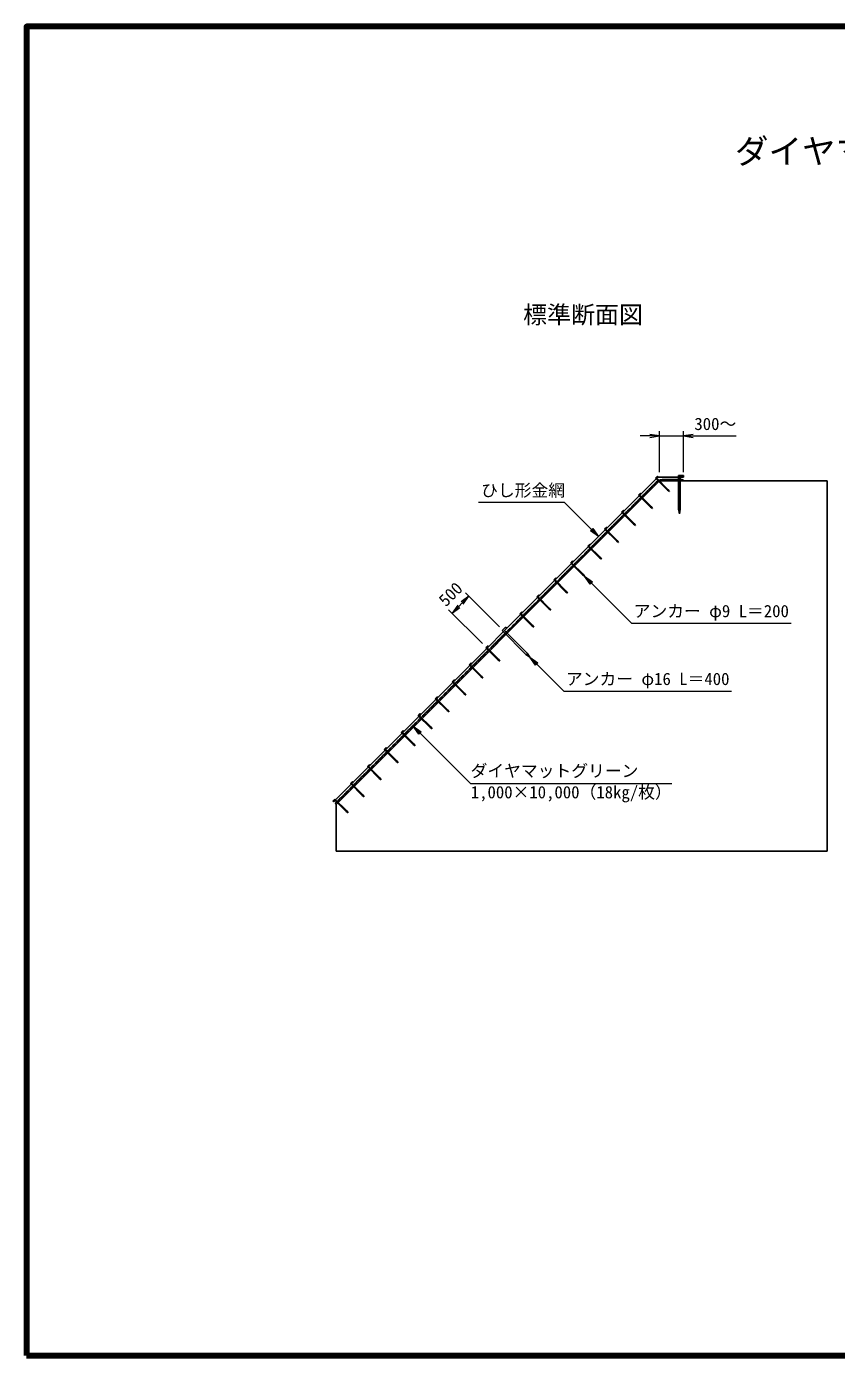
# Model space of a CAD drawing. Units: millimetres, scale not verified. Extents: x 690 to 40690, y 684 to 28809.
# Drawn here: x 690 to 17583, y 684 to 28384 of the extents above; entities that cross this region are included whole.
import ezdxf
from ezdxf.enums import TextEntityAlignment as Align

# ---------------------------------------------------------------- set-up
doc = ezdxf.new("R2010")
doc.units = ezdxf.units.MM
doc.header["$LTSCALE"] = 100
for name, color, linetype, lineweight in [('C-STR', 7, 'Continuous', 25), ('C-STR-DIM', 1, 'Continuous', 13), ('C-STR-HTXT', 1, 'Continuous', 13), ('C-TTL', 2, 'Continuous', 140)]:
    doc.layers.add(name, color=color, linetype=linetype, lineweight=lineweight)
doc.layers.add('C-TTL-TXT', color=3, linetype='Continuous')
doc.styles.add('ＭＳ ゴシック', font='')
doc.styles.get('ＭＳ ゴシック').set_extended_font_data('MS Gothic')

msp = doc.modelspace()

# ---------------------------------------------------------------- hatches: boundary and pattern name
at = {"layer": 'C-STR-HTXT'}
for points in [[(12619.8, 17754.9), (12456, 17869.6), (12505.1, 17918.7)], [(12330.6, 16925.4), (12494.4, 16810.7), (12445.3, 16761.6)], [(11189.3, 15238.2), (11353.1, 15123.5), (11304, 15074.4)], [(8755.1, 13800.1), (8918.9, 13685.4), (8869.8, 13636.3)]]:
    msp.add_hatch(color=256, dxfattribs=at).paths.add_polyline_path(points)

# ---------------------------------------------------------------- linework, layer by layer
at = {"layer": 'C-STR', "color": 1}
for p in [(7089.7, 12224.8), (14391.6, 18993.5)]:
    msp.add_line(p, (13858.4, 18993.5), dxfattribs=at)
at = {"layer": 'C-STR'}
for p, q in [((13891.6, 18913.5), (7146.3, 12168.2)), ((13809.1, 18969.7), (13851.6, 19012.1)), ((14056.6, 18722.2), (13809.1, 18969.7)), ((13864.3, 18999.4), (13834.6, 18969.7)), ((14069.3, 18734.9), (13834.6, 18969.7)), ((13851.6, 19012.1), (13864.3, 18999.4)), ((13891.6, 18913.5), (14391.6, 18913.5)), ((13891.6, 18913.5), (14391.6, 18913.5)), ((14291.6, 19025.5), (14291.6, 18325.5)), ((14291.6, 19025.5), (14391.6, 19025.5)), ((14323.6, 18993.5), (14323.6, 18325.5)), ((14391.6, 18993.5), (14323.6, 18993.5)), ((14391.6, 19025.5), (14391.6, 18993.5)), ((14391.6, 18913.5), (14391.6, 18931.2)), ((14391.6, 18913.5), (17391.6, 18913.5)), ((17391.6, 18913.5), (17391.6, 11196)), ((13455.6, 18616.1), (13498, 18658.5)), ((13703.1, 18368.6), (13455.6, 18616.1)), ((13510.7, 18645.8), (13481, 18616.1)), ((13715.8, 18381.3), (13481, 18616.1)), ((13498, 18658.5), (13510.7, 18645.8)), ((14098.3, 18693.2), (14056.6, 18722.2)), ((14098.3, 18693.2), (14069.3, 18734.9)), ((13102, 18262.5), (13144.5, 18305)), ((13157.2, 18292.2), (13127.5, 18262.5)), ((13144.5, 18305), (13157.2, 18292.2)), ((13744.8, 18339.6), (13703.1, 18368.6)), ((13744.8, 18339.6), (13715.8, 18381.3)), ((14307.6, 18225.5), (14291.6, 18325.5)), ((14307.6, 18225.5), (14323.6, 18325.5)), ((13349.5, 18015.1), (13102, 18262.5)), ((13362.2, 18027.8), (13127.5, 18262.5)), ((13391.2, 17986.1), (13349.5, 18015.1)), ((13391.2, 17986.1), (13362.2, 18027.8)), ((12748.5, 17909), (12790.9, 17951.4)), ((12996, 17661.5), (12748.5, 17909)), ((12803.6, 17938.7), (12773.9, 17909)), ((13008.7, 17674.2), (12773.9, 17909)), ((12790.9, 17951.4), (12803.6, 17938.7)), ((12394.9, 17555.4), (12437.3, 17597.9)), ((12642.4, 17308), (12394.9, 17555.4)), ((12450.1, 17585.1), (12420.4, 17555.4)), ((12655.1, 17320.7), (12420.4, 17555.4)), ((12437.3, 17597.9), (12450.1, 17585.1)), ((13037.7, 17632.5), (12996, 17661.5)), ((13037.7, 17632.5), (13008.7, 17674.2)), ((12041.4, 17201.9), (12083.8, 17244.3)), ((12288.9, 16954.4), (12041.4, 17201.9)), ((12096.5, 17231.6), (12066.8, 17201.9)), ((12301.6, 16967.1), (12066.8, 17201.9)), ((12083.8, 17244.3), (12096.5, 17231.6)), ((12684.1, 17279), (12642.4, 17308)), ((12684.1, 17279), (12655.1, 17320.7)), ((12330.6, 16925.4), (12288.9, 16954.4)), ((12330.6, 16925.4), (12301.6, 16967.1)), ((11687.8, 16848.3), (11730.2, 16890.8)), ((11935.3, 16600.8), (11687.8, 16848.3)), ((11743, 16878), (11713.3, 16848.3)), ((11948, 16613.6), (11713.3, 16848.3)), ((11730.2, 16890.8), (11743, 16878)), ((11334.3, 16494.8), (11376.7, 16537.2)), ((11581.7, 16247.3), (11334.3, 16494.8)), ((11389.4, 16524.5), (11359.7, 16494.8)), ((11594.5, 16260), (11359.7, 16494.8)), ((11376.7, 16537.2), (11389.4, 16524.5)), ((11977, 16571.9), (11935.3, 16600.8)), ((11977, 16571.9), (11948, 16613.6)), ((10980.7, 16141.2), (11023.1, 16183.7)), ((11228.2, 15893.7), (10980.7, 16141.2)), ((11035.9, 16170.9), (11006.2, 16141.2)), ((11240.9, 15906.5), (11006.2, 16141.2)), ((11023.1, 16183.7), (11035.9, 16170.9)), ((11623.5, 16218.3), (11581.7, 16247.3)), ((11623.5, 16218.3), (11594.5, 16260)), ((10612.3, 15792.6), (10683, 15863.3)), ((10612.3, 15792.6), (11107.3, 15297.6)), ((10705.6, 15840.7), (10657.6, 15792.6)), ((10657.6, 15792.6), (11129.9, 15320.3)), ((10683, 15863.3), (10705.6, 15840.7)), ((11269.9, 15864.7), (11228.2, 15893.7)), ((11269.9, 15864.7), (11240.9, 15906.5)), ((10273.6, 15434.1), (10316, 15476.5)), ((10521.1, 15186.6), (10273.6, 15434.1)), ((10328.8, 15463.8), (10299.1, 15434.1)), ((10533.8, 15199.4), (10299.1, 15434.1)), ((10316, 15476.5), (10328.8, 15463.8)), ((11189.3, 15238.2), (11107.3, 15297.6)), ((11189.3, 15238.2), (11129.9, 15320.3)), ((9920, 15080.6), (9962.5, 15123)), ((10167.5, 14833.1), (9920, 15080.6)), ((9975.2, 15110.3), (9945.5, 15080.6)), ((10180.3, 14845.8), (9945.5, 15080.6)), ((9962.5, 15123), (9975.2, 15110.3)), ((10562.8, 15157.6), (10521.1, 15186.6)), ((10562.8, 15157.6), (10533.8, 15199.4)), ((9566.5, 14727), (9608.9, 14769.4)), ((9814, 14479.5), (9566.5, 14727)), ((9621.6, 14756.7), (9591.9, 14727)), ((9826.7, 14492.3), (9591.9, 14727)), ((9608.9, 14769.4), (9621.6, 14756.7)), ((10209.3, 14804.1), (10167.5, 14833.1)), ((10209.3, 14804.1), (10180.3, 14845.8)), ((9212.9, 14373.5), (9255.4, 14415.9)), ((9255.4, 14415.9), (9268.1, 14403.2)), ((9855.7, 14450.5), (9814, 14479.5)), ((9855.7, 14450.5), (9826.7, 14492.3)), ((9460.4, 14126), (9212.9, 14373.5)), ((9268.1, 14403.2), (9238.4, 14373.5)), ((9473.2, 14138.7), (9238.4, 14373.5)), ((9502.1, 14097), (9473.2, 14138.7)), ((8859.4, 14019.9), (8901.8, 14062.3)), ((9106.9, 13772.4), (8859.4, 14019.9)), ((8914.5, 14049.6), (8884.8, 14019.9)), ((9119.6, 13785.1), (8884.8, 14019.9)), ((8901.8, 14062.3), (8914.5, 14049.6)), ((9502.1, 14097), (9460.4, 14126)), ((8505.8, 13666.4), (8548.3, 13708.8)), ((8753.3, 13418.9), (8505.8, 13666.4)), ((8561, 13696), (8531.3, 13666.4)), ((8766, 13431.6), (8531.3, 13666.4)), ((8548.3, 13708.8), (8561, 13696)), ((9148.6, 13743.4), (9106.9, 13772.4)), ((9148.6, 13743.4), (9119.6, 13785.1)), ((8152.3, 13312.8), (8194.7, 13355.2)), ((8399.8, 13065.3), (8152.3, 13312.8)), ((8207.4, 13342.5), (8177.7, 13312.8)), ((8412.5, 13078), (8177.7, 13312.8)), ((8194.7, 13355.2), (8207.4, 13342.5)), ((8795, 13389.9), (8753.3, 13418.9)), ((8795, 13389.9), (8766, 13431.6)), ((8441.5, 13036.3), (8399.8, 13065.3)), ((8441.5, 13036.3), (8412.5, 13078)), ((7798.7, 12959.2), (7841.2, 13001.7)), ((8046.2, 12711.8), (7798.7, 12959.2)), ((7853.9, 12988.9), (7824.2, 12959.2)), ((8058.9, 12724.5), (7824.2, 12959.2)), ((7841.2, 13001.7), (7853.9, 12988.9)), ((7445.2, 12605.7), (7487.6, 12648.1)), ((7692.7, 12358.2), (7445.2, 12605.7)), ((7500.3, 12635.4), (7470.6, 12605.7)), ((7705.4, 12370.9), (7470.6, 12605.7)), ((7487.6, 12648.1), (7500.3, 12635.4)), ((8087.9, 12682.8), (8046.2, 12711.8)), ((8087.9, 12682.8), (8058.9, 12724.5)), ((7121.3, 12281.8), (7078.9, 12239.4)), ((7078.9, 12239.4), (7091.6, 12226.7)), ((7091.6, 12226.7), (7121.3, 12256.4)), ((7368.8, 12034.3), (7121.3, 12281.8)), ((7356.1, 12021.6), (7121.3, 12256.4)), ((7734.4, 12329.2), (7692.7, 12358.2)), ((7734.4, 12329.2), (7705.4, 12370.9)), ((7146.3, 12168.2), (7126.6, 12187.9)), ((7146.3, 12168.2), (7146.3, 11196)), ((7397.8, 11992.6), (7356.1, 12021.6)), ((7397.8, 11992.6), (7368.8, 12034.3)), ((7146.3, 11196), (17391.6, 11196))]:
    msp.add_line(p, q, dxfattribs=at)
for centre, radius, start, end in [((13857.2, 18680.6), 170.2, 113.2756, 156.7244), ((13901.7, 18725.1), 170.2, 124.33472, 145.66528), ((13946.3, 18769.7), 170.2, 113.2756, 156.7244), ((13952, 18780.6), 162.7, 67.76751, 116.65831), ((14013.6, 18773.1), 170.2, 79.33472, 100.66528), ((14076.6, 18773.1), 170.2, 68.2756, 111.7244), ((14139.6, 18773.1), 170.2, 79.33472, 100.66528), ((14202.6, 18773.1), 170.2, 68.2756, 111.7244), ((14265.6, 18773.1), 170.2, 79.33472, 100.66528), ((14328.6, 18773.1), 170.2, 68.2756, 111.7244), ((13589.9, 18413.3), 170.2, 113.2756, 156.7244), ((13634.4, 18457.9), 170.2, 124.33472, 145.66528), ((13679, 18502.4), 170.2, 113.2756, 156.7244), ((13723.5, 18547), 170.2, 124.33472, 145.66528), ((13768.1, 18591.5), 170.2, 113.2756, 156.7244), ((13812.6, 18636), 170.2, 124.33472, 145.66528), ((13322.6, 18146), 170.2, 113.2756, 156.7244), ((13367.2, 18190.6), 170.2, 124.33472, 145.66528), ((13411.7, 18235.1), 170.2, 113.2756, 156.7244), ((13456.2, 18279.7), 170.2, 124.33472, 145.66528), ((13500.8, 18324.2), 170.2, 113.2756, 156.7244), ((13545.3, 18368.8), 170.2, 124.33472, 145.66528), ((13055.3, 17878.7), 170.2, 113.2756, 156.7244), ((13099.9, 17923.3), 170.2, 124.33472, 145.66528), ((13144.4, 17967.8), 170.2, 113.2756, 156.7244), ((13189, 18012.4), 170.2, 124.33472, 145.66528), ((13233.5, 18056.9), 170.2, 113.2756, 156.7244), ((13278.1, 18101.5), 170.2, 124.33472, 145.66528), ((12788, 17611.5), 170.2, 113.2756, 156.7244), ((12832.6, 17656), 170.2, 124.33472, 145.66528), ((12877.1, 17700.5), 170.2, 113.2756, 156.7244), ((12921.7, 17745.1), 170.2, 124.33472, 145.66528), ((12966.2, 17789.6), 170.2, 113.2756, 156.7244), ((13010.8, 17834.2), 170.2, 124.33472, 145.66528), ((12520.7, 17344.2), 170.2, 113.2756, 156.7244), ((12565.3, 17388.7), 170.2, 124.33472, 145.66528), ((12609.8, 17433.3), 170.2, 113.2756, 156.7244), ((12654.4, 17477.8), 170.2, 124.33472, 145.66528), ((12698.9, 17522.4), 170.2, 113.2756, 156.7244), ((12743.5, 17566.9), 170.2, 124.33472, 145.66528), ((12253.5, 17076.9), 170.2, 113.2756, 156.7244), ((12298, 17121.4), 170.2, 124.33472, 145.66528), ((12342.6, 17166), 170.2, 113.2756, 156.7244), ((12387.1, 17210.5), 170.2, 124.33472, 145.66528), ((12431.6, 17255.1), 170.2, 113.2756, 156.7244), ((12476.2, 17299.6), 170.2, 124.33472, 145.66528), ((11941.6, 16765), 170.2, 124.33472, 145.66528), ((11986.2, 16809.6), 170.2, 113.2756, 156.7244), ((12030.7, 16854.1), 170.2, 124.33472, 145.66528), ((12075.3, 16898.7), 170.2, 113.2756, 156.7244), ((12119.8, 16943.2), 170.2, 124.33472, 145.66528), ((12164.4, 16987.8), 170.2, 113.2756, 156.7244), ((12208.9, 17032.3), 170.2, 124.33472, 145.66528), ((11674.3, 16497.8), 170.2, 124.33472, 145.66528), ((11718.9, 16542.3), 170.2, 113.2756, 156.7244), ((11763.4, 16586.9), 170.2, 124.33472, 145.66528), ((11808, 16631.4), 170.2, 113.2756, 156.7244), ((11852.5, 16675.9), 170.2, 124.33472, 145.66528), ((11897.1, 16720.5), 170.2, 113.2756, 156.7244), ((11407.1, 16230.5), 170.2, 124.33472, 145.66528), ((11451.6, 16275), 170.2, 113.2756, 156.7244), ((11496.1, 16319.6), 170.2, 124.33472, 145.66528), ((11540.7, 16364.1), 170.2, 113.2756, 156.7244), ((11585.2, 16408.7), 170.2, 124.33472, 145.66528), ((11629.8, 16453.2), 170.2, 113.2756, 156.7244), ((11095.2, 15918.6), 170.2, 113.2756, 156.7244), ((11139.8, 15963.2), 170.2, 124.33472, 145.66528), ((11184.3, 16007.7), 170.2, 113.2756, 156.7244), ((11228.9, 16052.3), 170.2, 124.33472, 145.66528), ((11273.4, 16096.8), 170.2, 113.2756, 156.7244), ((11318, 16141.4), 170.2, 124.33472, 145.66528), ((11362.5, 16185.9), 170.2, 113.2756, 156.7244), ((10827.9, 15651.4), 170.2, 113.2756, 156.7244), ((10872.5, 15695.9), 170.2, 124.33472, 145.66528), ((10917, 15740.4), 170.2, 113.2756, 156.7244), ((10961.6, 15785), 170.2, 124.33472, 145.66528), ((11006.1, 15829.5), 170.2, 113.2756, 156.7244), ((11050.7, 15874.1), 170.2, 124.33472, 145.66528), ((10560.6, 15384.1), 170.2, 113.2756, 156.7244), ((10605.2, 15428.6), 170.2, 124.33472, 145.66528), ((10649.7, 15473.2), 170.2, 113.2756, 156.7244), ((10694.3, 15517.7), 170.2, 124.33472, 145.66528), ((10738.8, 15562.3), 170.2, 113.2756, 156.7244), ((10783.4, 15606.8), 170.2, 124.33472, 145.66528), ((10293.4, 15116.8), 170.2, 113.2756, 156.7244), ((10337.9, 15161.3), 170.2, 124.33472, 145.66528), ((10382.5, 15205.9), 170.2, 113.2756, 156.7244), ((10427, 15250.4), 170.2, 124.33472, 145.66528), ((10471.5, 15295), 170.2, 113.2756, 156.7244), ((10516.1, 15339.5), 170.2, 124.33472, 145.66528), ((10026.1, 14849.5), 170.2, 113.2756, 156.7244), ((10070.6, 14894), 170.2, 124.33472, 145.66528), ((10115.2, 14938.6), 170.2, 113.2756, 156.7244), ((10159.7, 14983.1), 170.2, 124.33472, 145.66528), ((10204.3, 15027.7), 170.2, 113.2756, 156.7244), ((10248.8, 15072.2), 170.2, 124.33472, 145.66528), ((9758.8, 14582.2), 170.2, 113.2756, 156.7244), ((9803.3, 14626.8), 170.2, 124.33472, 145.66528), ((9847.9, 14671.3), 170.2, 113.2756, 156.7244), ((9892.4, 14715.8), 170.2, 124.33472, 145.66528), ((9937, 14760.4), 170.2, 113.2756, 156.7244), ((9981.5, 14804.9), 170.2, 124.33472, 145.66528), ((9447, 14270.4), 170.2, 124.33472, 145.66528), ((9491.5, 14314.9), 170.2, 113.2756, 156.7244), ((9536, 14359.5), 170.2, 124.33472, 145.66528), ((9580.6, 14404), 170.2, 113.2756, 156.7244), ((9625.1, 14448.6), 170.2, 124.33472, 145.66528), ((9669.7, 14493.1), 170.2, 113.2756, 156.7244), ((9714.2, 14537.7), 170.2, 124.33472, 145.66528), ((9179.7, 14003.1), 170.2, 124.33472, 145.66528), ((9224.2, 14047.6), 170.2, 113.2756, 156.7244), ((9268.8, 14092.2), 170.2, 124.33472, 145.66528), ((9313.3, 14136.7), 170.2, 113.2756, 156.7244), ((9357.9, 14181.3), 170.2, 124.33472, 145.66528), ((9402.4, 14225.8), 170.2, 113.2756, 156.7244), ((8912.4, 13735.8), 170.2, 124.33472, 145.66528), ((8956.9, 13780.3), 170.2, 113.2756, 156.7244), ((9001.5, 13824.9), 170.2, 124.33472, 145.66528), ((9046, 13869.4), 170.2, 113.2756, 156.7244), ((9090.6, 13914), 170.2, 124.33472, 145.66528), ((9135.1, 13958.5), 170.2, 113.2756, 156.7244), ((8600.5, 13424), 170.2, 113.2756, 156.7244), ((8645.1, 13468.5), 170.2, 124.33472, 145.66528), ((8689.6, 13513.1), 170.2, 113.2756, 156.7244), ((8734.2, 13557.6), 170.2, 124.33472, 145.66528), ((8778.7, 13602.2), 170.2, 113.2756, 156.7244), ((8823.3, 13646.7), 170.2, 124.33472, 145.66528), ((8867.8, 13691.3), 170.2, 113.2756, 156.7244), ((8333.3, 13156.7), 170.2, 113.2756, 156.7244), ((8377.8, 13201.2), 170.2, 124.33472, 145.66528), ((8422.4, 13245.8), 170.2, 113.2756, 156.7244), ((8466.9, 13290.3), 170.2, 124.33472, 145.66528), ((8511.4, 13334.9), 170.2, 113.2756, 156.7244), ((8556, 13379.4), 170.2, 124.33472, 145.66528), ((8066, 12889.4), 170.2, 113.2756, 156.7244), ((8110.5, 12933.9), 170.2, 124.33472, 145.66528), ((8155.1, 12978.5), 170.2, 113.2756, 156.7244), ((8199.6, 13023), 170.2, 124.33472, 145.66528), ((8244.2, 13067.6), 170.2, 113.2756, 156.7244), ((8288.7, 13112.1), 170.2, 124.33472, 145.66528), ((7798.7, 12622.1), 170.2, 113.2756, 156.7244), ((7843.2, 12666.7), 170.2, 124.33472, 145.66528), ((7887.8, 12711.2), 170.2, 113.2756, 156.7244), ((7932.3, 12755.7), 170.2, 124.33472, 145.66528), ((7976.9, 12800.3), 170.2, 113.2756, 156.7244), ((8021.4, 12844.8), 170.2, 124.33472, 145.66528), ((7531.4, 12354.8), 170.2, 113.2756, 156.7244), ((7575.9, 12399.4), 170.2, 124.33472, 145.66528), ((7620.5, 12443.9), 170.2, 113.2756, 156.7244), ((7665, 12488.5), 170.2, 124.33472, 145.66528), ((7709.6, 12533), 170.2, 113.2756, 156.7244), ((7754.1, 12577.6), 170.2, 124.33472, 145.66528), ((7264.1, 12087.5), 170.2, 113.2756, 143.88531), ((7308.7, 12132.1), 170.2, 124.33472, 145.66528), ((7353.2, 12176.6), 170.2, 113.2756, 156.7244), ((7397.8, 12221.2), 170.2, 124.33472, 145.66528), ((7442.3, 12265.7), 170.2, 113.2756, 156.7244), ((7486.9, 12310.3), 170.2, 124.33472, 145.66528)]:
    msp.add_arc(centre, radius, start, end, dxfattribs=at)
at = {"layer": 'C-STR-DIM'}
for p, q in [((13891.6, 19093.5), (13891.6, 19950.7)), ((14391.6, 19093.5), (14391.6, 19950.7)), ((13891.6, 19850.7), (13491.6, 19850.7)), ((13891.6, 19850.7), (14391.6, 19850.7)), ((14391.6, 19850.7), (15494.3, 19850.7)), ((9918.5, 16509.1), (9564.9, 16155.5)), ((10552.9, 15874.6), (9847.8, 16579.8)), ((10199.4, 15521.1), (9494.2, 16226.2))]:
    msp.add_line(p, q, dxfattribs=at)
for points in [[(13691.6, 19817.4), (13891.6, 19850.7), (13691.6, 19884)], [(14591.6, 19884), (14391.6, 19850.7), (14591.6, 19817.4)], [(9800.6, 16344.1), (9918.5, 16509.1), (9753.5, 16391.2)], [(9682.8, 16320.5), (9564.9, 16155.5), (9729.9, 16273.4)]]:
    msp.add_lwpolyline(points, dxfattribs=at)
at = {"layer": 'C-STR-HTXT'}
for p, q in [((11912.7, 18462), (10119.2, 18462)), ((12619.8, 17754.9), (11912.7, 18462)), ((12330.6, 16925.4), (13310.6, 15945.4)), ((13310.6, 15945.4), (16635.6, 15945.4)), ((11189.3, 15238.2), (11896.4, 14531.1)), ((11896.4, 14531.1), (15396.4, 14531.1)), ((8755.1, 13800.1), (9952.1, 12603.1)), ((9952.1, 12603.1), (14152.1, 12603.1))]:
    msp.add_line(p, q, dxfattribs=at)
for points in [[(12619.8, 17754.9), (12456, 17869.6), (12505.1, 17918.7)], [(12330.6, 16925.4), (12494.4, 16810.7), (12445.3, 16761.6)], [(11189.3, 15238.2), (11353.1, 15123.5), (11304, 15074.4)], [(8755.1, 13800.1), (8918.9, 13685.4), (8869.8, 13636.3)]]:
    msp.add_lwpolyline(points, close=True, dxfattribs=at)
at = {"layer": 'C-TTL'}
msp.add_lwpolyline([(690.4, 684.1), (40690.4, 684.1), (40690.4, 28384.1), (690.4, 28384.1)], close=True, dxfattribs=at)

# ---------------------------------------------------------------- texts
at = {"layer": 'C-STR-DIM', "color": 7, "style": 'ＭＳ ゴシック'}
msp.add_text('300～', height=256.6, dxfattribs=at).set_placement((15056.8, 20102.3), align=Align.MIDDLE_CENTER)
msp.add_text('500', height=256.6, rotation=45, dxfattribs=at).set_placement((9533.6, 16553), align=Align.MIDDLE_CENTER)
at = {"layer": 'C-STR-HTXT', "color": 7, "style": 'ＭＳ ゴシック'}
for s, p in [('ひし形金網', (11047.8, 18512)), ('アンカー φ9 L＝200', (14973.1, 15995.4)), ('アンカー φ16 L＝400', (13646.4, 14581.1)), ('ダイヤマットグリーン', (11702.1, 12665.6))]:
    msp.add_text(s, height=256.6, dxfattribs=at).set_placement(p, align=Align.BOTTOM_CENTER)
msp.add_text('1,000×10,000（18㎏/枚）', height=256.6, dxfattribs=at).set_placement((12052.1, 12553.1), align=Align.TOP_CENTER)
at = {"layer": 'C-TTL-TXT', "style": 'ＭＳ ゴシック'}
msp.add_text('ダイヤマットグリーン工 標準施工図', height=513.2, dxfattribs=at).set_placement((21240, 26042.2), align=Align.TOP_CENTER)
at = {"layer": 'C-TTL-TXT', "color": 7, "style": 'ＭＳ ゴシック'}
msp.add_text('標準断面図', height=366.6, dxfattribs=at).set_placement((11047, 22084.9), align=Align.BOTTOM_LEFT)

doc.saveas('drawing.dxf')
